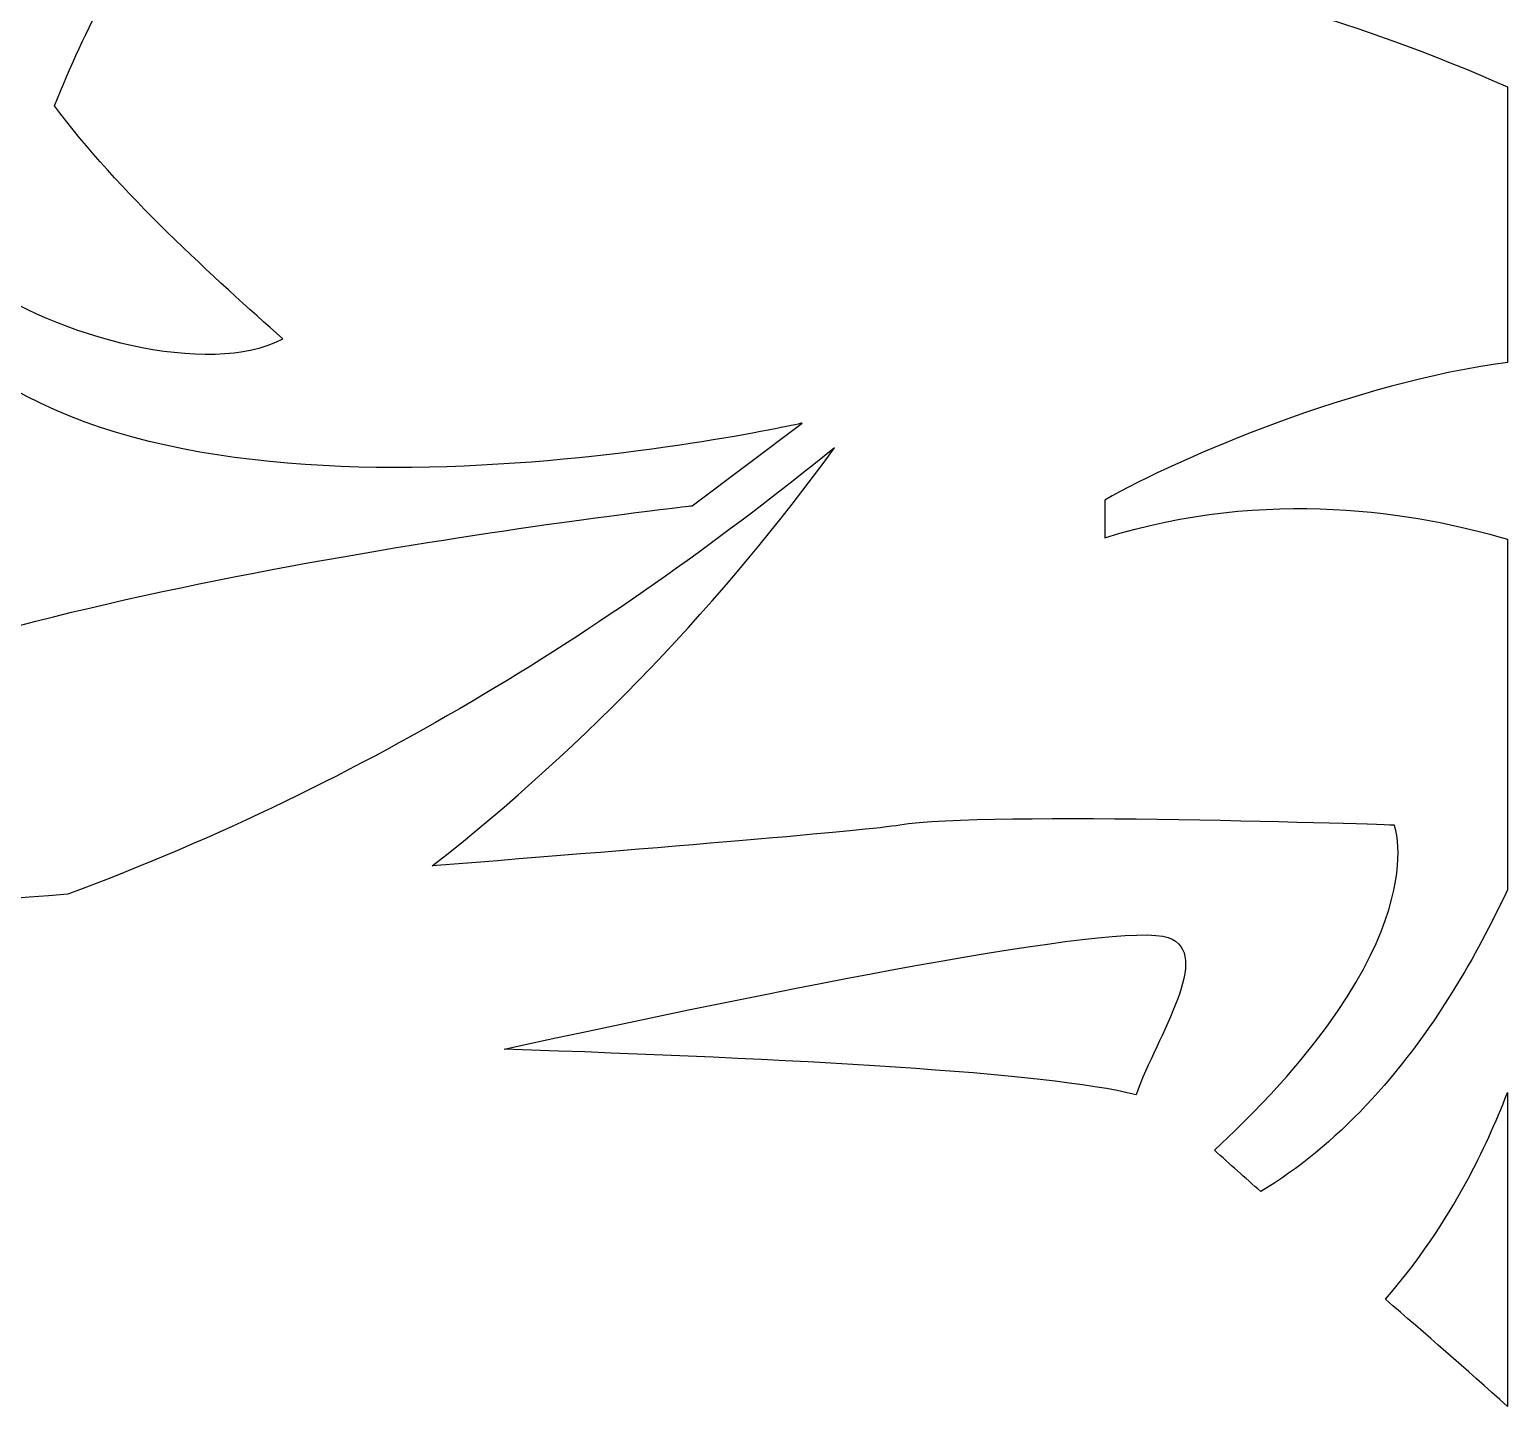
# Model space of a CAD drawing. Extents: x 0 to 920, y 577 to 1700.
# Drawn here: x 478.1 to 680.2, y 1193.8 to 1382 of the extents above; entities that cross this region are included whole.
import ezdxf

# ---------------------------------------------------------------- set-up
doc = ezdxf.new("R2010")
doc.units = 0
doc.layers.add('H0107_Printing', color=7, linetype='CONTINUOUS')

msp = doc.modelspace()

# ---------------------------------------------------------------- linework, layer by layer
at = {"layer": 'H0107_Printing', "color": 1}
for points in [[(680.187983, 1374.192466), (680.187983, 1336.535467)], [(568.733986, 1316.938467), (583.736985, 1328.231467)], [(625.119984, 1317.707467), (625.119984, 1312.554467)], [(680.187983, 1312.356467), (680.187983, 1264.413468)], [(680.187983, 1236.713469), (680.187983, 1193.80647)]]:
    msp.add_lwpolyline(points, dxfattribs=at)
for points in [[(629.408984, 1236.412469)], [(663.499983, 1208.45247)]]:
    msp.add_lwpolyline(points, close=True, dxfattribs=at)
for points in [[(481.540988, 1371.603466), (485.656988, 1382.289465), (491.574988, 1392.241465), (495.072988, 1400.935465)], [(615.779985, 1390.811465), (630.501984, 1392.423465), (661.309983, 1382.697465), (680.187983, 1374.192466)], [(512.730987, 1339.769467), (503.819987, 1347.684466), (490.058988, 1360.024466), (481.540988, 1371.603466)], [(470.791988, 1348.024466), (481.417988, 1339.984467), (502.813987, 1334.433467), (512.730987, 1339.769467)], [(583.736985, 1328.231467), (583.736985, 1328.231467), (499.336988, 1308.937467), (467.410988, 1339.205467)], [(680.187983, 1336.535467), (659.557984, 1333.823467), (635.495984, 1323.659467), (625.119984, 1317.707467)], [(588.158985, 1324.843467), (558.423986, 1300.771467), (524.863987, 1279.314468), (483.343988, 1263.831468)], [(533.177987, 1267.707468), (554.553986, 1284.407468), (573.176986, 1304.210467), (588.158985, 1324.843467)], [(625.119984, 1312.554467), (647.393984, 1319.517467), (667.814983, 1316.040467), (680.187983, 1312.356467)], [(448.450989, 1291.355468), (487.826988, 1307.995467), (568.733986, 1316.938467), (568.733986, 1316.938467)], [(664.730983, 1273.268468), (664.730983, 1273.268468), (608.691985, 1275.201468), (597.100985, 1273.268468)], [(597.100985, 1273.268468), (592.739985, 1272.543468), (565.480986, 1270.263468), (533.177987, 1267.707468)], [(640.116984, 1228.844469), (670.899983, 1257.272469), (664.730983, 1273.268468), (664.730983, 1273.268468)], [(483.343988, 1263.831468), (454.838989, 1261.643468), (429.224989, 1259.720469), (418.11399, 1258.893469)], [(680.187983, 1264.413468), (677.966983, 1259.700469), (675.535983, 1255.140469), (672.859983, 1250.794469)], [(543.027986, 1242.657469), (579.973986, 1250.695469), (627.238984, 1260.223468), (633.785984, 1257.912469)], [(633.785984, 1257.912469), (640.071984, 1255.696469), (632.370984, 1244.692469), (629.408984, 1236.412469)], [(672.859983, 1250.794469), (665.777983, 1239.238469), (656.779984, 1229.368469), (646.449984, 1223.189469)], [(629.408984, 1236.412469), (617.051985, 1239.514469), (582.791985, 1241.296469), (543.027986, 1242.657469)], [(674.636983, 1224.608469), (676.776983, 1228.576469), (678.604983, 1232.623469), (680.187983, 1236.713469)], [(646.449984, 1223.189469), (644.319984, 1225.060469), (642.210984, 1226.942469), (640.116984, 1228.844469)], [(663.499983, 1208.45247), (667.886983, 1213.51447), (671.593983, 1218.97847), (674.636983, 1224.608469)], [(680.187983, 1193.80647), (674.529983, 1198.91747), (668.968983, 1203.74847), (663.499983, 1208.45247)]]:
    msp.add_open_spline(points, degree=3, dxfattribs=at)

doc.saveas('drawing.dxf')
